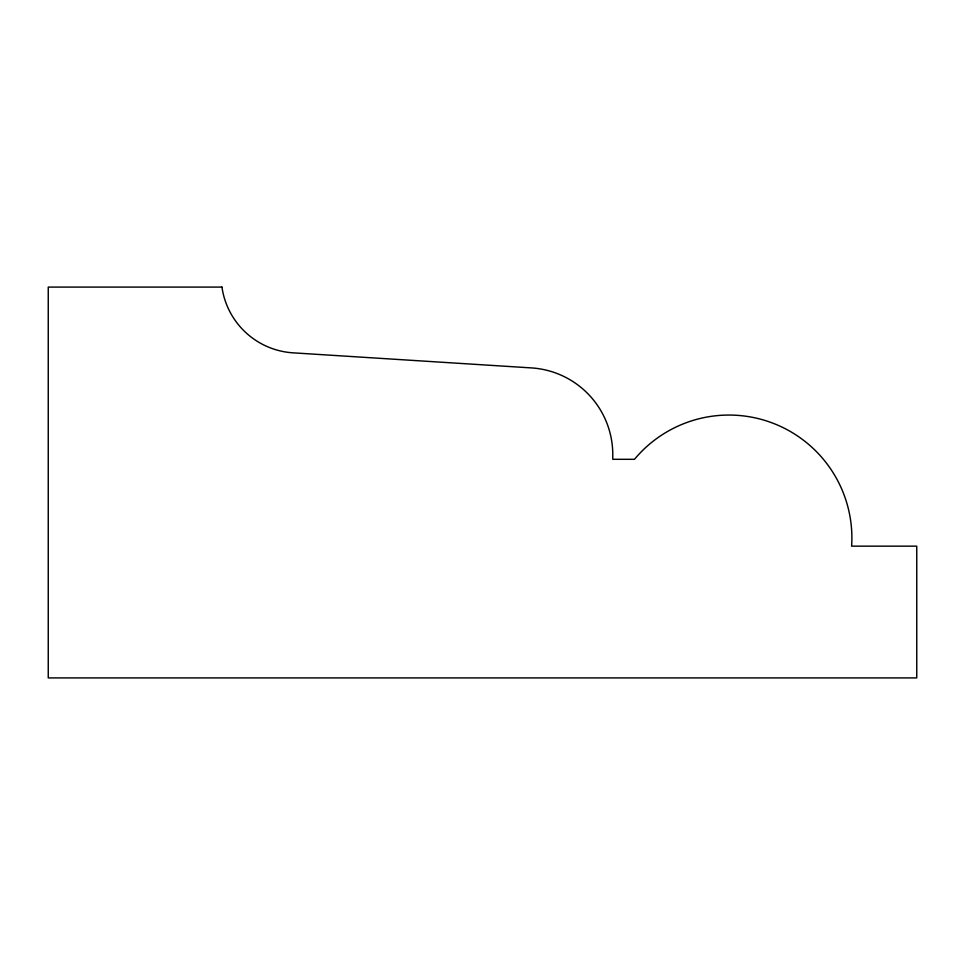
<?xml version="1.0" encoding="UTF-8"?>
<svg xmlns="http://www.w3.org/2000/svg" width="965" height="965" viewBox="0 0 965 965"><rect width="100%" height="100%" fill="white"/><g stroke="black" fill="none" stroke-linecap="round" stroke-linejoin="round"><path stroke-width="1.45" d="M221.95 287.088L48.25 287.088L48.25 677.913L916.75 677.913L916.75 546.154L851.613 546.154A122.941 122.941 0 0 0 634.488 459.304L612.775 459.304L612.775 454.575A86.85 86.85 0 0 0 531.401 367.906L293.107 352.84A76.766 76.766 0 0 1 221.95 287.088"/></g></svg>
